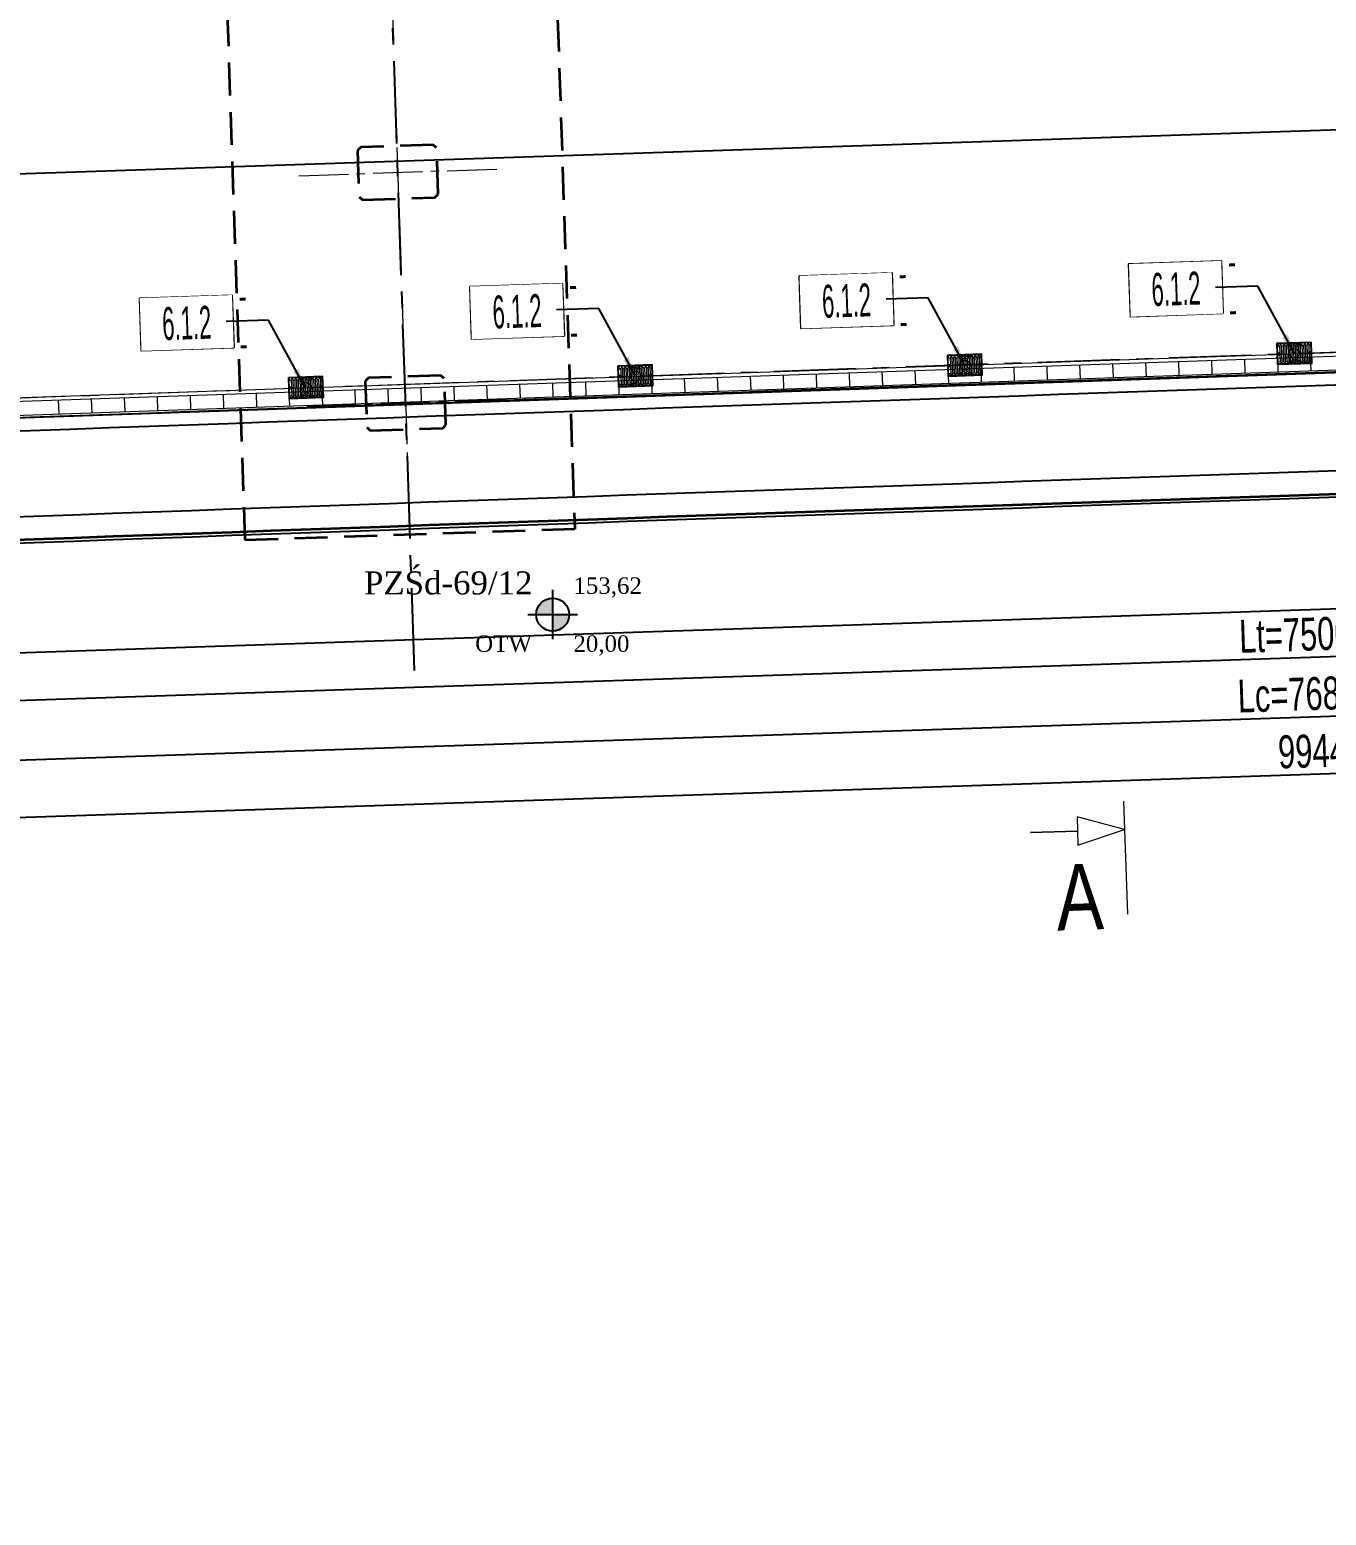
# Model space of a CAD drawing. Header units: metres. Extents: x 8395712 to 9795150, y 4166577 to 5794892.
# Drawn here: x 8418153.38 to 8418173.04, y 5772401.31 to 5772423.84 of the extents above; entities that cross this region are included whole.
import ezdxf
from ezdxf.enums import TextEntityAlignment as Align

# ---------------------------------------------------------------- set-up
doc = ezdxf.new("R2010")
doc.units = ezdxf.units.M
doc.set_wipeout_variables(frame=1)
doc.header["$PDMODE"] = 35
doc.header["$PDSIZE"] = 0.002
for name, pattern in [('CENTER', [2, 1.25, -0.25, 0.25, -0.25]), ('CENTER2', [1.125, 0.75, -0.125, 0.125, -0.125]), ('DASHED', [0.75, 0.5, -0.25])]:
    doc.linetypes.add(name, pattern=pattern)
for name, color, linetype in [('00RamTab-T', 2, 'Continuous'), ('00RysOpi-T', 2, 'Continuous'), ('AII_M_bariery', 8, 'Continuous'), ('AII_M_ekrany', 8, 'Continuous'), ('AII_M_krawężnik', 9, 'Continuous'), ('AII_M_opisy do legendy', 2, 'Continuous'), ('AII_M_osie główne', 8, 'CENTER'), ('AII_M_podpory', 1, 'Continuous')]:
    doc.layers.add(name, color=color, linetype=linetype)
for name, color, linetype, lineweight in [('AII_M_geologia', 1, 'Continuous', 25), ('AII_M_konstrukcja 0.35', 2, 'Continuous', 35), ('AII_M_kreskowanie', 8, 'Continuous', 0), ('AII_M_obiekty osie', 7, 'CENTER2', 18), ('AII_M_odwodnienie', 8, 'Continuous', 9), ('AII_M_opisy wymiary', 1, 'Continuous', 25), ('AII_M_wyposazenie', 1, 'Continuous', 25)]:
    doc.layers.add(name, color=color, linetype=linetype, lineweight=lineweight)
doc.styles.add('CDMSTYLE', font='CDMSIMPL.shx', dxfattribs={"width": 0.7, "bigfont": 'CDMBIGPL.shx'})
doc.styles.add('GT_B-SP', font='times.ttf')
doc.linetypes.add('OGRODZENIE2', pattern='A,6.35,-2.54,[132,ltypeshp.shx,S=2.54,R=0,X=-2.54,Y=0],-2.54,25.4', length=36.83)
doc.dimstyles.new('CDM-ME200MM', dxfattribs={"dimscale": 0.2, "dimtxt": 2.5, "dimasz": 1.5, "dimexe": 1.5, "dimexo": 1, "dimgap": 0.5, "dimtad": 1, "dimdec": 0, "dimlfac": 1000, "dimrnd": 1, "dimzin": 9, "dimtxsty": 'CDMSTYLE', "dimblk": 'OBLIQUE', "dimcen": 2.5, "dimdle": 1.5, "dimclrd": 9, "dimclre": 9, "dimadec": 1, "dimazin": 2, "dimtfac": 1, "dimtdec": 0, "dimtix": 1, "dimtmove": 2, "dimatfit": 3, "dimldrblk": 'DOT', "dimfxl": 1, "dimtvp": 1, "dimtolj": 1, "dimtzin": 0, "dimlwd": 25, "dimlwe": 25, "dimarcsym": 0})
doc.dimstyles.new('CDM-ME200MM$7', dxfattribs={"dimscale": 0.2, "dimtxt": 2.5, "dimasz": 1.5, "dimexe": 1.5, "dimexo": 1, "dimgap": 0.5, "dimtad": 1, "dimdec": 0, "dimlfac": 1000, "dimrnd": 1, "dimzin": 9, "dimtxsty": 'CDMSTYLE', "dimblk": 'OBLIQUE', "dimcen": 2.5, "dimdle": 1.5, "dimclrd": 9, "dimclre": 9, "dimadec": 1, "dimazin": 2, "dimtfac": 1, "dimtdec": 0, "dimtix": 1, "dimtmove": 2, "dimatfit": 3, "dimfxl": 1, "dimtvp": 1, "dimtolj": 1, "dimtzin": 0, "dimlwd": 25, "dimlwe": 25, "dimarcsym": 0})

# ---------------------------------------------------------------- blocks, each defined once
blk = doc.blocks.new('_OBLIQUE')
at = {"color": 0, "linetype": 'ByBlock'}
blk.add_line((-0.5, -0.5), (0.5, 0.5), dxfattribs=at)
blk = doc.blocks.new('*D35')
at = {"layer": 'AII_M_opisy wymiary', "color": 9, "linetype": 'ByBlock', "lineweight": 25, "transparency": 16777216}
for p, q in [((8418222.539, 5772418.029), (8418222.677, 5772413.918)), ((8418123.155, 5772414.699), (8418123.293, 5772410.589)), ((8418122.983, 5772410.878), (8418222.967, 5772414.228))]:
    blk.add_line(p, q, dxfattribs=at)
at = {"layer": 'Defpoints', "color": 0, "linetype": 'ByBlock', "lineweight": 25, "transparency": 16777216}
for p in [(8418222.533, 5772418.229), (8418123.149, 5772414.899), (8418222.667, 5772414.218)]:
    blk.add_point(p, dxfattribs=at)
at = {"layer": 'AII_M_opisy wymiary', "color": 9, "linetype": 'ByBlock', "lineweight": 25, "transparency": 16777216, "xscale": 0.3, "yscale": 0.3, "zscale": 0.3}
for p, rotation in [((8418222.667, 5772414.218), 1.918980294524142), ((8418123.283, 5772410.888), 181.9189802945241)]:
    blk.add_blockref('_OBLIQUE', p, dxfattribs=dict(at, rotation=rotation))
at = {"layer": 'AII_M_opisy wymiary', "color": 0, "linetype": 'ByBlock', "lineweight": 40, "transparency": 16777216, "insert": (8418172.963, 5772412.903), "char_height": 0.5, "attachment_point": 5, "rotation": 1.919, "style": 'CDMSTYLE'}
blk.add_mtext('\\A1;99440', dxfattribs=at)
blk = doc.blocks.new('_DOT')
at = {"color": 0, "linetype": 'ByBlock'}
blk.add_line((-0.5, 0), (-1, 0), dxfattribs=at)
at = {"color": 0, "linetype": 'ByBlock', "const_width": 0.5}
blk.add_lwpolyline([(-0.25, 0, 1), (0.25, 0, 1)], format="xyb", close=True, dxfattribs=at)
blk = doc.blocks.new('*U181')
at = {"layer": 'AII_M_odwodnienie', "color": 0, "linetype": 'ByBlock', "lineweight": -2}
for p, q in [((-25, -0.06), (-25, -0.27)), ((-24.5, -0.06), (-24.5, -0.27)), ((-24, -0.06), (-24, -0.27)), ((-23.5, -0.06), (-23.5, -0.27)), ((-23, -0.06), (-23, -0.27)), ((-22.5, -0.06), (-22.5, -0.27)), ((-22, -0.06), (-22, -0.27)), ((-21.5, -0.06), (-21.5, -0.27)), ((-21, -0.06), (-21, -0.27)), ((-20.5, -0.06), (-20.5, -0.27)), ((-20, -0.06), (-20, -0.27)), ((-19.5, -0.06), (-19.5, -0.27)), ((-19, -0.06), (-19, -0.27)), ((-18.5, -0.06), (-18.5, -0.27)), ((-18, -0.06), (-18, -0.27)), ((-17.5, -0.06), (-17.5, -0.27)), ((-17, -0.06), (-17, -0.27)), ((-16.5, -0.06), (-16.5, -0.27)), ((-16, -0.06), (-16, -0.27)), ((-15.5, -0.06), (-15.5, -0.27)), ((-15, -0.06), (-15, -0.27)), ((-14.5, -0.06), (-14.5, -0.27)), ((-14, -0.06), (-14, -0.27)), ((-13.5, -0.06), (-13.5, -0.27)), ((-13, -0.06), (-13, -0.27)), ((-12.5, -0.06), (-12.5, -0.27)), ((-12, -0.06), (-12, -0.27)), ((-11.5, -0.06), (-11.5, -0.27)), ((-11, -0.06), (-11, -0.27)), ((-10.5, -0.06), (-10.5, -0.27)), ((-10, -0.06), (-10, -0.27)), ((-9.5, -0.06), (-9.5, -0.27)), ((-9, -0.06), (-9, -0.27)), ((-8.5, -0.06), (-8.5, -0.27)), ((-8, -0.06), (-8, -0.27)), ((-7.5, -0.06), (-7.5, -0.27)), ((-7, -0.06), (-7, -0.27)), ((-6.5, -0.06), (-6.5, -0.27)), ((-6, -0.06), (-6, -0.27))]:
    blk.add_line(p, q, dxfattribs=at)
for points in [[(-37.138, -0.01), (0, -0.01), (0, -0.06), (-37.138, -0.06)], [(-37.138, -0.32), (0.262, -0.32), (0.262, -0.27), (-37.138, -0.27)]]:
    blk.add_lwpolyline(points, close=True, dxfattribs=at)
blk = doc.blocks.new('WPUST_RZUT')
at = {"layer": 'AII_M_odwodnienie', "color": 0, "lineweight": -2}
for p, q in [((0.262, 0.162), (-0.262, 0.162)), ((-0.262, 0.162), (-0.252, 0.152)), ((-0.262, -0.162), (-0.262, 0.162)), ((0.252, 0.152), (-0.252, 0.152)), ((-0.252, 0.152), (-0.252, 0.123)), ((-0.252, -0.123), (-0.252, 0.123)), ((-0.25, 0.02), (-0.25, 0.02)), ((-0.25, -0.02), (-0.25, 0.02)), ((-0.25, 0.02), (-0.232, 0.017)), ((-0.093, 0.15), (-0.249, 0.15)), ((-0.249, 0.15), (-0.249, 0.117)), ((-0.249, 0.117), (-0.226, 0.117)), ((-0.232, 0), (-0.228, 0.007)), ((-0.228, -0.007), (-0.232, 0)), ((-0.22, 0.007), (-0.228, 0.007)), ((-0.221, 0.114), (-0.221, 0.023)), ((-0.216, 0), (-0.22, 0.007)), ((-0.216, 0), (-0.22, -0.007)), ((-0.195, 0.13), (-0.195, -0.13)), ((-0.195, 0.117), (-0.174, 0.117)), ((-0.169, 0.114), (-0.169, -0.114)), ((-0.143, 0.13), (-0.143, -0.13)), ((-0.143, 0.117), (-0.122, 0.117)), ((-0.118, 0.114), (-0.118, -0.114)), ((-0.093, 0.15), (-0.094, 0.143)), ((-0.093, 0.142), (-0.094, 0.143)), ((-0.06, 0.123), (-0.093, 0.15)), ((-0.091, 0.127), (-0.091, -0.127)), ((-0.091, 0.114), (-0.068, 0.104)), ((-0.066, 0.144), (-0.066, 0.131)), ((-0.041, 0.144), (-0.066, 0.144)), ((-0.066, 0.1), (-0.066, -0.1)), ((-0.057, 0.109), (-0.06, 0.123)), ((0.056, 0.123), (-0.06, 0.123)), ((-0.039, 0.144), (-0.041, 0.144)), ((-0.039, 0.144), (-0.039, 0.123)), ((-0.039, 0.108), (-0.039, -0.107)), ((-0.018, 0.098), (-0.039, 0.098)), ((-0.014, 0.144), (-0.014, 0.126)), ((0.011, 0.144), (-0.014, 0.144)), ((-0.014, 0.094), (-0.014, -0.094)), ((0.013, 0.144), (0.011, 0.144)), ((0.013, 0.144), (0.013, 0.123)), ((0.013, 0.108), (0.013, -0.107)), ((0.034, 0.098), (0.013, 0.098)), ((0.038, 0.144), (0.038, 0.126)), ((0.063, 0.144), (0.038, 0.144)), ((0.038, 0.094), (0.038, -0.094)), ((0.056, 0.123), (0.054, 0.115)), ((0.089, 0.15), (0.056, 0.123)), ((0.065, 0.144), (0.063, 0.144)), ((0.065, 0.144), (0.065, 0.13)), ((0.065, 0.115), (0.065, -0.115)), ((0.065, 0.105), (0.085, 0.113)), ((0.093, 0.123), (0.089, 0.15)), ((0.249, 0.15), (0.089, 0.15)), ((0.09, 0.11), (0.09, -0.11)), ((0.117, 0.13), (0.117, -0.13)), ((0.117, 0.117), (0.138, 0.117)), ((0.142, 0.114), (0.142, -0.114)), ((0.169, 0.13), (0.169, -0.13)), ((0.169, 0.117), (0.19, 0.117)), ((0.194, 0.114), (0.194, -0.114)), ((0.216, 0), (0.22, 0.007)), ((0.22, -0.007), (0.216, 0)), ((0.228, 0.007), (0.22, 0.007)), ((0.221, 0.13), (0.221, 0.019)), ((0.221, 0.117), (0.249, 0.117)), ((0.224, 0.019), (0.221, 0.019)), ((0.232, 0), (0.228, 0.007)), ((0.232, 0), (0.228, -0.007)), ((0.25, 0.02), (0.232, 0.017)), ((0.249, 0.15), (0.249, 0.117)), ((0.25, 0.02), (0.25, 0.02)), ((0.25, -0.02), (0.25, 0.02)), ((0.252, 0.152), (0.262, 0.162)), ((0.252, -0.152), (0.252, 0.152)), ((0.262, -0.162), (0.262, 0.162)), ((-0.252, -0.152), (-0.262, -0.162)), ((-0.262, -0.162), (0.262, -0.162)), ((-0.252, -0.152), (-0.252, -0.123)), ((-0.252, -0.152), (0.252, -0.152)), ((-0.232, -0.017), (-0.25, -0.02)), ((-0.25, -0.02), (-0.25, -0.02)), ((-0.249, -0.118), (-0.226, -0.118)), ((-0.249, -0.149), (-0.249, -0.118)), ((-0.093, -0.149), (-0.249, -0.149)), ((-0.228, -0.007), (-0.22, -0.007)), ((-0.221, -0.023), (-0.221, -0.114)), ((-0.195, -0.118), (-0.174, -0.118)), ((-0.143, -0.118), (-0.122, -0.118)), ((-0.094, -0.143), (-0.093, -0.142)), ((-0.093, -0.149), (-0.094, -0.143)), ((-0.06, -0.122), (-0.093, -0.149)), ((-0.091, -0.114), (-0.068, -0.104)), ((-0.066, -0.131), (-0.066, -0.143)), ((-0.041, -0.143), (-0.066, -0.143)), ((-0.057, -0.109), (-0.06, -0.122)), ((0.056, -0.122), (-0.06, -0.122)), ((-0.039, -0.143), (-0.041, -0.143)), ((-0.018, -0.097), (-0.039, -0.097)), ((-0.039, -0.122), (-0.039, -0.143)), ((-0.014, -0.126), (-0.014, -0.143)), ((0.011, -0.143), (-0.014, -0.143)), ((0.013, -0.143), (0.011, -0.143)), ((0.034, -0.097), (0.013, -0.097)), ((0.013, -0.122), (0.013, -0.143)), ((0.038, -0.126), (0.038, -0.143)), ((0.063, -0.143), (0.038, -0.143)), ((0.056, -0.122), (0.054, -0.115)), ((0.089, -0.149), (0.056, -0.122)), ((0.065, -0.143), (0.063, -0.143)), ((0.065, -0.105), (0.085, -0.113)), ((0.065, -0.13), (0.065, -0.143)), ((0.093, -0.123), (0.089, -0.149)), ((0.249, -0.149), (0.089, -0.149)), ((0.117, -0.118), (0.138, -0.118)), ((0.169, -0.118), (0.19, -0.118)), ((0.22, -0.007), (0.228, -0.007)), ((0.221, -0.019), (0.224, -0.019)), ((0.221, -0.019), (0.221, -0.13)), ((0.221, -0.118), (0.249, -0.118)), ((0.232, -0.017), (0.25, -0.02)), ((0.249, -0.149), (0.249, -0.118)), ((0.25, -0.02), (0.25, -0.02)), ((0.262, -0.162), (0.252, -0.152))]:
    blk.add_line(p, q, dxfattribs=at)
at = {"layer": 'AII_M_odwodnienie', "color": 0, "lineweight": -2, "flags": 128}
for points in [[(-0.25, 0.02), (-0.236, 0.018), (-0.23, 0.018)], [(-0.222, 0.116), (-0.222, 0.115), (-0.221, 0.114)], [(-0.17, 0.116), (-0.17, 0.115), (-0.169, 0.114)], [(-0.118, 0.116), (-0.118, 0.115), (-0.118, 0.114)], [(-0.091, 0.127), (-0.091, 0.131), (-0.091, 0.136), (-0.091, 0.139), (-0.092, 0.14), (-0.092, 0.142), (-0.093, 0.142)], [(-0.068, 0.104), (-0.067, 0.103), (-0.066, 0.102)], [(-0.066, 0.102), (-0.066, 0.101), (-0.066, 0.1)], [(-0.014, 0.096), (-0.014, 0.095), (-0.014, 0.094)], [(0.038, 0.096), (0.038, 0.095), (0.038, 0.094)], [(0.063, 0.124), (0.059, 0.12), (0.054, 0.115)], [(0.065, 0.115), (0.065, 0.119), (0.065, 0.121), (0.065, 0.122), (0.065, 0.123), (0.064, 0.123), (0.064, 0.124), (0.064, 0.124), (0.064, 0.124), (0.064, 0.124), (0.064, 0.124), (0.063, 0.124)], [(0.093, 0.123), (0.09, 0.116), (0.089, 0.113)], [(0.142, 0.116), (0.142, 0.115), (0.142, 0.114)], [(0.194, 0.116), (0.194, 0.115), (0.194, 0.114)], [(0.25, 0.02), (0.236, 0.018), (0.23, 0.018)], [(-0.23, -0.018), (-0.236, -0.018), (-0.25, -0.02)], [(-0.221, -0.114), (-0.222, -0.115), (-0.222, -0.116)], [(-0.169, -0.114), (-0.17, -0.115), (-0.17, -0.116)], [(-0.118, -0.114), (-0.118, -0.115), (-0.118, -0.116)], [(-0.093, -0.142), (-0.092, -0.142), (-0.092, -0.141), (-0.091, -0.139), (-0.091, -0.137), (-0.091, -0.132), (-0.091, -0.127)], [(-0.066, -0.102), (-0.067, -0.103), (-0.068, -0.104)], [(-0.066, -0.1), (-0.066, -0.101), (-0.066, -0.102)], [(-0.014, -0.094), (-0.014, -0.095), (-0.014, -0.096)], [(0.038, -0.094), (0.038, -0.095), (0.038, -0.096)], [(0.054, -0.115), (0.059, -0.12), (0.063, -0.124)], [(0.063, -0.124), (0.064, -0.124), (0.064, -0.124), (0.064, -0.124), (0.064, -0.124), (0.064, -0.124), (0.065, -0.123), (0.065, -0.121), (0.065, -0.119), (0.065, -0.115)], [(0.089, -0.113), (0.09, -0.116), (0.093, -0.123)], [(0.142, -0.114), (0.142, -0.115), (0.142, -0.116)], [(0.194, -0.114), (0.194, -0.115), (0.194, -0.116)], [(0.23, -0.018), (0.236, -0.018), (0.25, -0.02)]]:
    blk.add_lwpolyline(points, dxfattribs=at)
at = {"layer": 'AII_M_odwodnienie', "color": 0, "lineweight": -2}
for centre, radius in [((-0.224, 0), 0.013), ((-0.224, 0), 0.012), ((0, 0), 0.075), ((0.224, 0), 0.012)]:
    blk.add_circle(centre, radius, dxfattribs=at)
for centre, radius, start, end in [((-0.224, 0), 0.019, 90, 270), ((-0.224, 0), 0.00702, 150, 210), ((-0.224, 0), 0.00702, 90, 150), ((-0.225, 0.023), 0.00394, 274.1326, 0.8038), ((-0.224, 0), 0.00702, 30, 90), ((-0.224, 0), 0.00702, 330, 30), ((-0.067, 0.131), 0.00195, 251.6983, 2.8741), ((-0.05, 0.09), 0.0201, 110.6397, 144.0394), ((-0.017, 0.126), 0.00398, 286.3143, 0.6369), ((0.035, 0.126), 0.00398, 286.3144, 0.6368), ((0.087, 0.11), 0.0041, 47.8922, 114.4444), ((0.086, 0.11), 0.00414, 360, 45.1676), ((0.224, 0), 0.013, 110.2565, 249.7435), ((0.224, 0), 0.00702, 150, 210), ((0.224, 0), 0.00702, 90, 150), ((0.224, 0), 0.013, 249.7478, 110.2522), ((0.224, 0), 0.019, 270, 90), ((0.224, 0), 0.00702, 30, 90), ((0.224, 0), 0.00702, 330, 30), ((-0.224, 0), 0.00702, 210, 270), ((-0.225, -0.023), 0.00396, 359.4753, 85.5883), ((-0.224, 0), 0.00702, 270, 330), ((-0.067, -0.131), 0.002, 358.5452, 105.1753), ((-0.05, -0.091), 0.0194, 215.2928, 250.0282), ((-0.017, -0.126), 0.00378, 357.523, 78.2893), ((0.035, -0.126), 0.00378, 357.523, 78.2894), ((0.087, -0.11), 0.0041, 245.5739, 312.0895), ((0.086, -0.11), 0.00413, 314.8096, 0.0228), ((0.224, 0), 0.00702, 210, 270), ((0.224, 0), 0.00702, 270, 330)]:
    blk.add_arc(centre, radius, start, end, dxfattribs=at)
for centre, major_axis, ratio, start_param, end_param in [((-0.225, 0.114), (0.00356, -0.00189), 0.986478, 1.130171, 2.065083), ((-0.197, -0.37), (0, 0.513), 0.15625, 0, 0.327274), ((-0.197, 0.13), (0, 0.0128), 0.15625, 4.712389, 6.283185), ((-0.173, 0.114), (0.00356, -0.00189), 0.986478, 1.130171, 2.065083), ((-0.145, -0.37), (0, 0.513), 0.15625, 0, 0.327274), ((-0.145, 0.13), (0, 0.0128), 0.15625, 4.712389, 6.283185), ((-0.121, 0.114), (0.00356, -0.00189), 0.986478, 1.130171, 2.065083), ((-0.093, -0.37), (0, 0.513), 0.15625, 0.0189, 0.327274), ((-0.041, -0.283), (0, 0.401), 0.2, 0, 0.204754), ((-0.041, 0.108), (0, 0.01), 0.2, 4.712389, 6.283185), ((-0.017, 0.094), (0.0035, -0.00201), 0.982703, 1.213284, 2.099289), ((0.011, -0.283), (0, 0.401), 0.2, 0, 0.328812), ((0.011, 0.108), (0, 0.01), 0.2, 4.712389, 6.283185), ((0.035, 0.094), (0.0035, -0.00201), 0.982703, 1.213284, 2.099289), ((0.063, -0.283), (0, 0.401), 0.2, 0.11706, 0.328812), ((0.115, -0.37), (0, 0.513), 0.15625, 0, 0.282384), ((0.115, 0.13), (0, 0.0128), 0.15625, 4.712389, 6.283185), ((0.139, 0.114), (0.00356, -0.00189), 0.986478, 1.130171, 2.065083), ((0.167, -0.37), (0, 0.513), 0.15625, 0, 0.327274), ((0.167, 0.13), (0, 0.0128), 0.15625, 4.712389, 6.283185), ((0.191, 0.114), (0.00356, -0.00189), 0.986478, 1.130171, 2.065083), ((0.219, -0.37), (0, 0.513), 0.15625, 0, 0.327274), ((0.219, 0.13), (0, 0.0128), 0.15625, 4.712389, 6.283185), ((-0.225, -0.114), (0.00356, 0.00189), 0.986478, 4.218103, 5.153014), ((-0.197, 0.37), (0, 0.513), 0.15625, 2.814318, 3.141593), ((-0.197, -0.13), (0, 0.0128), 0.15625, 3.141593, 4.712389), ((-0.173, -0.114), (0.00356, 0.00189), 0.986478, 4.218103, 5.153014), ((-0.145, 0.37), (0, 0.513), 0.15625, 2.814318, 3.141593), ((-0.145, -0.13), (0, 0.0128), 0.15625, 3.141593, 4.712389), ((-0.121, -0.114), (0.00356, 0.00189), 0.986478, 4.218103, 5.153014), ((-0.093, 0.37), (0, 0.513), 0.15625, 2.814318, 3.122692), ((-0.041, 0.283), (0, 0.401), 0.2, 2.936839, 3.141593), ((-0.041, -0.107), (0, 0.01), 0.2, 3.141593, 4.712389), ((-0.017, -0.094), (0.0035, 0.00201), 0.982703, 4.183896, 5.069901), ((0.011, 0.283), (0, 0.401), 0.2, 2.812781, 3.141593), ((0.011, -0.107), (0, 0.01), 0.2, 3.141593, 4.712389), ((0.035, -0.094), (0.0035, 0.00201), 0.982703, 4.183896, 5.069901), ((0.063, 0.283), (0, 0.401), 0.2, 2.812781, 3.024533), ((0.115, 0.37), (0, 0.513), 0.15625, 2.859208, 3.141593), ((0.115, -0.13), (0, 0.0128), 0.15625, 3.141593, 4.712389), ((0.139, -0.114), (0.00356, 0.00189), 0.986478, 4.218103, 5.153014), ((0.167, 0.37), (0, 0.513), 0.15625, 2.814318, 3.141593), ((0.167, -0.13), (0, 0.0128), 0.15625, 3.141593, 4.712389), ((0.191, -0.114), (0.00356, 0.00189), 0.986478, 4.218103, 5.153014), ((0.219, 0.37), (0, 0.513), 0.15625, 2.814318, 3.141593), ((0.219, -0.13), (0, 0.0128), 0.15625, 3.141593, 4.712389)]:
    blk.add_ellipse(centre, major_axis=major_axis, ratio=ratio, start_param=start_param, end_param=end_param, dxfattribs=at)
blk = doc.blocks.new('OpiNum01')
at = {"layer": 'AII_M_opisy do legendy', "color": 0, "linetype": 'Continuous'}
blk.add_lwpolyline([(-3.5, -2), (3.5, -2), (3.5, 2), (-3.5, 2)], close=True, dxfattribs=at)
at = {"color": 9, "linetype": 'Continuous', "lineweight": 25, "style": 'CDMSTYLE', "width": 0.7, "flags": 1}
for tag, p in [('NAZWAPOL', (-4.1, -6.8)), ('NAZWAANG', (-4.1, -10.48)), ('SPECYF', (-4.1, -14.15)), ('ID', (-4.1, -17.82)), ('BAZA', (-4.1, -21.5)), ('RYSUNEK', (-4.1, -25.17))]:
    blk.add_attdef(tag, p, '', height=2, dxfattribs=at)
at = {"layer": 'AII_M_opisy do legendy', "linetype": 'Continuous', "lineweight": -2, "style": 'CDMSTYLE', "width": 0.5}
blk.add_attdef('NR', text='', height=2.5, dxfattribs=at).set_placement((0, 0), align=Align.MIDDLE)
at = {"color": 0, "linetype": 'Continuous'}
blk.add_wipeout([(-3.5, -2), (3.5, -2), (3.5, 2), (-3.5, 2)], dxfattribs=at).dxf.layer = 'AII_M_opisy do legendy'
blk = doc.blocks.new('OpiTxt01')
at = {"color": 0, "linetype": 'Continuous', "lineweight": 20, "style": 'CDMSTYLE', "width": 0.7}
blk.add_attdef('TEKST_GORNY', (1, 0.89), '', height=2, dxfattribs=at)
at = {"color": 0, "linetype": 'Continuous', "lineweight": -2, "style": 'CDMSTYLE', "width": 0.7}
blk.add_attdef('TEKST_DOLNY', (1.05, -2.73), '', height=2, dxfattribs=at)
blk = doc.blocks.new('*D192')
at = {"layer": 'AII_M_opisy wymiary', "color": 9, "linetype": 'ByBlock', "lineweight": 25, "transparency": 16777216}
for p, q in [((8418207.537, 5772420.216), (8418207.418, 5772423.776)), ((8418147.162, 5772421.455), (8418207.728, 5772423.486)), ((8418147.57, 5772418.24), (8418147.452, 5772421.765))]:
    blk.add_line(p, q, dxfattribs=at)
at = {"layer": 'Defpoints', "color": 0, "linetype": 'ByBlock', "lineweight": 25, "transparency": 16777216}
for p in [(8418207.428, 5772423.476), (8418207.544, 5772420.016), (8418147.577, 5772418.04)]:
    blk.add_point(p, dxfattribs=at)
at = {"layer": 'AII_M_opisy wymiary', "color": 9, "linetype": 'ByBlock', "lineweight": 25, "transparency": 16777216, "xscale": 0.3, "yscale": 0.3, "zscale": 0.3}
for p, rotation in [((8418207.428, 5772423.476), 1.92062245079579), ((8418147.462, 5772421.465), 181.9206224507958)]:
    blk.add_blockref('_OBLIQUE', p, dxfattribs=dict(at, rotation=rotation))
at = {"layer": 'AII_M_opisy wymiary', "color": 0, "linetype": 'ByBlock', "lineweight": 25, "transparency": 16777216, "insert": (8418177.433, 5772422.821), "char_height": 0.5, "attachment_point": 5, "rotation": 1.9206, "style": 'CDMSTYLE'}
blk.add_mtext('\\A1;12x5000=60000', dxfattribs=at)
blk = doc.blocks.new('*D194')
at = {"layer": 'AII_M_opisy wymiary', "color": 9, "linetype": 'ByBlock', "lineweight": 25, "transparency": 16777216}
for p, q in [((8418210.96, 5772419.615), (8418211.08, 5772416.027)), ((8418145.835, 5772417.484), (8418145.957, 5772413.844)), ((8418211.37, 5772416.337), (8418145.647, 5772414.133))]:
    blk.add_line(p, q, dxfattribs=at)
at = {"layer": 'Defpoints', "color": 0, "linetype": 'ByBlock', "lineweight": 25, "transparency": 16777216}
for p in [(8418210.953, 5772419.815), (8418145.828, 5772417.684), (8418145.947, 5772414.143)]:
    blk.add_point(p, dxfattribs=at)
at = {"layer": 'AII_M_opisy wymiary', "color": 9, "linetype": 'ByBlock', "lineweight": 25, "transparency": 16777216, "xscale": 0.3, "yscale": 0.3, "zscale": 0.3}
for p, rotation in [((8418211.07, 5772416.327), 1.92062245079579), ((8418145.947, 5772414.143), 181.9206224507958)]:
    blk.add_blockref('_OBLIQUE', p, dxfattribs=dict(at, rotation=rotation))
at = {"layer": 'AII_M_opisy wymiary', "color": 0, "linetype": 'ByBlock', "lineweight": 25, "transparency": 16777216, "char_height": 0.5, "attachment_point": 5, "rotation": 1.9206, "style": 'CDMSTYLE'}
for s, insert in [('\\A1;zasięg ścieku przykrawężnikowego', (8418178.494, 5772415.668)), ('\\A1;65160', (8418178.52, 5772414.886))]:
    blk.add_mtext(s, dxfattribs=dict(at, insert=insert))
blk = doc.blocks.new('*D197')
at = {"layer": 'AII_M_opisy wymiary', "color": 9, "linetype": 'ByBlock', "lineweight": 25, "transparency": 16777216}
for p, q in [((8418211.022, 5772417.766), (8418211.134, 5772414.401)), ((8418134.265, 5772415.192), (8418134.378, 5772411.827)), ((8418211.424, 5772414.711), (8418134.068, 5772412.117))]:
    blk.add_line(p, q, dxfattribs=at)
at = {"layer": 'Defpoints', "color": 0, "linetype": 'ByBlock', "lineweight": 25, "transparency": 16777216}
for p in [(8418211.015, 5772417.966), (8418134.258, 5772415.392), (8418134.368, 5772412.127)]:
    blk.add_point(p, dxfattribs=at)
at = {"layer": 'AII_M_opisy wymiary', "color": 9, "linetype": 'ByBlock', "lineweight": 25, "transparency": 16777216, "xscale": 0.3, "yscale": 0.3, "zscale": 0.3}
for p, rotation in [((8418211.124, 5772414.701), 1.92062245079579), ((8418134.368, 5772412.127), 181.9206224507958)]:
    blk.add_blockref('_OBLIQUE', p, dxfattribs=dict(at, rotation=rotation))
at = {"layer": 'AII_M_opisy wymiary', "color": 0, "linetype": 'ByBlock', "lineweight": 25, "transparency": 16777216, "insert": (8418172.734, 5772413.764), "char_height": 0.5, "attachment_point": 5, "rotation": 1.9206, "style": 'CDMSTYLE'}
blk.add_mtext('\\A1;Lc=76800', dxfattribs=at)
blk = doc.blocks.new('*D201')
at = {"layer": 'AII_M_opisy wymiary', "color": 9, "linetype": 'ByBlock', "lineweight": 25, "transparency": 16777216}
for p, q in [((8418210.122, 5772417.741), (8418210.205, 5772415.275)), ((8418210.494, 5772415.585), (8418134.937, 5772413.052)), ((8418135.235, 5772413.119), (8418135.247, 5772412.762))]:
    blk.add_line(p, q, dxfattribs=at)
at = {"layer": 'Defpoints', "color": 0, "linetype": 'ByBlock', "lineweight": 25, "transparency": 16777216}
for p in [(8418210.115, 5772417.94), (8418135.228, 5772413.319, 0), (8418135.237, 5772413.062)]:
    blk.add_point(p, dxfattribs=at)
at = {"layer": 'AII_M_opisy wymiary', "color": 9, "linetype": 'ByBlock', "lineweight": 25, "transparency": 16777216, "xscale": 0.3, "yscale": 0.3, "zscale": 0.3}
for p, rotation in [((8418210.195, 5772415.575), 1.92062245079579), ((8418135.237, 5772413.062), 181.9206224507958)]:
    blk.add_blockref('_OBLIQUE', p, dxfattribs=dict(at, rotation=rotation))
at = {"layer": 'AII_M_opisy wymiary', "color": 0, "linetype": 'ByBlock', "lineweight": 25, "transparency": 16777216, "insert": (8418172.704, 5772414.668), "char_height": 0.5, "attachment_point": 5, "rotation": 1.9206, "style": 'CDMSTYLE'}
blk.add_mtext('\\A1;Lt=75000', dxfattribs=at)
blk = doc.blocks.new('podpora_os2')
at = {"layer": 'AII_M_obiekty osie', "color": 8}
for p, q in [((24, -27.28), (24, -30.28)), ((24, -30.78), (24, -33.78)), ((22.5, -32.28), (25.5, -32.28)), ((24, -34.28), (24, -37.28)), ((22.5, -35.78), (25.5, -35.78))]:
    blk.add_line(p, q, dxfattribs=at)
at = {"layer": 'AII_M_podpory', "linetype": 'DASHED', "lineweight": 35}
for p, q in [((23.45, -31.88), (23.4, -31.93)), ((23.4, -31.93), (23.4, -32.63)), ((24.55, -31.88), (23.45, -31.88)), ((24.6, -31.93), (24.55, -31.88)), ((24.6, -32.63), (24.6, -31.93)), ((23.4, -32.63), (23.45, -32.68)), ((24.55, -32.68), (24.6, -32.63)), ((23.45, -32.68), (24.55, -32.68)), ((23.45, -35.38), (23.4, -35.43)), ((24.55, -35.38), (23.45, -35.38)), ((24.6, -35.43), (24.55, -35.38)), ((23.4, -35.43), (23.4, -36.13)), ((24.6, -36.13), (24.6, -35.43)), ((23.4, -36.13), (23.45, -36.18)), ((23.45, -36.18), (24.55, -36.18)), ((24.55, -36.18), (24.6, -36.13))]:
    blk.add_line(p, q, dxfattribs=at)
at = {"layer": 'AII_M_podpory', "linetype": 'DASHED', "lineweight": 35, "elevation": 0}
blk.add_lwpolyline([(21.5, -23.28), (26.5, -23.28), (26.5, -37.78), (21.5, -37.78)], close=True, dxfattribs=at)
blk = doc.blocks.new('*D437')
at = {"layer": 'AII_M_opisy wymiary', "color": 9, "linetype": 'ByBlock', "lineweight": 25, "transparency": 16777216}
blk.add_arc((8418158.633, 5772431.459), 1.34, 2.0436, 91.9206, dxfattribs=at)
at = {"layer": 'Defpoints', "color": 0, "linetype": 'ByBlock', "lineweight": 25, "transparency": 16777216}
for p in [(8418157.818, 5772455.789), (8418159.263, 5772432.642), (8418160.792, 5772431.537), (8418153.437, 5772431.274), (8418159.215, 5772414.123)]:
    blk.add_point(p, dxfattribs=at)
at = {"layer": 'AII_M_opisy wymiary', "color": 9, "linetype": 'ByBlock', "lineweight": 25, "transparency": 16777216, "xscale": 0.3, "yscale": 0.3, "zscale": 0.3}
for p, rotation in [((8418158.589, 5772432.799), 181.9206224592365), ((8418159.972, 5772431.507), 272.0435600236875)]:
    blk.add_blockref('_OBLIQUE', p, dxfattribs=dict(at, rotation=rotation))
at = {"layer": 'AII_M_opisy wymiary', "color": 0, "linetype": 'ByBlock', "lineweight": 25, "transparency": 16777216, "insert": (8418159.819, 5772432.73), "char_height": 0.5, "attachment_point": 5, "rotation": 316.9821, "style": 'CDMSTYLE'}
blk.add_mtext('\\A1;89,9°', dxfattribs=at)
blk = doc.blocks.new('GTCAD-SP-TYP-05_V02')
at = {"linetype": 'ByBlock', "lineweight": -2}
h = blk.add_hatch(color=0, dxfattribs=at)
h.dxf.hatch_style = 1
h.paths.add_polyline_path([(0.02, -2.45, 0.408249), (2.45, -0.03), (0.02, -0.03)])
h.paths.add_polyline_path([(-2.45, 0.02), (-0.03, 0.02), (-0.03, 2.45, 0.408249)])
at = {"color": 0, "linetype": 'ByBlock', "lineweight": -2}
for p, q in [((0, -3.75), (0, 3.75)), ((-3.75, 0), (3.75, 0))]:
    blk.add_line(p, q, dxfattribs=at)
blk.add_circle((0, 0), 2.5, dxfattribs=at)
at = {"color": 0, "style": 'GT_B-SP'}
for tag, height, p in [('TEST_ID', 3.5, (-3.06, 6.56)), ('DATA_1', 2.5, (-3.15, -3.15))]:
    blk.add_attdef(tag, text='', height=height, dxfattribs=at).set_placement(p, align=Align.TOP_RIGHT)
for tag, p in [('LEVEL', (3.15, 5.65)), ('DATA_2', (3.15, -3.15))]:
    blk.add_attdef(tag, text='', height=2.5, dxfattribs=at).set_placement(p, align=Align.TOP_LEFT)
at = {"color": 0, "style": 'GT_B-SP', "flags": 1}
for tag, p in [('PROJECT_ID', (0, -10.5)), ('EXT_DATA_01', (0, -14)), ('EXT_DATA_02', (0, -17.5)), ('EXT_DATA_03', (0, -21)), ('EXT_DATA_04', (0, -24.5)), ('EXT_DATA_05', (0, -27.71)), ('EXT_DATA_06', (0, -31.21)), ('EXT_DATA_07', (0, -34.71))]:
    blk.add_attdef(tag, p, '', height=2.5, dxfattribs=at)

msp = doc.modelspace()

# ---------------------------------------------------------------- hatches: boundary and pattern name
at = {"layer": 'AII_M_kreskowanie', "linetype": 'ByBlock', "lineweight": 25}
h = msp.add_hatch(dxfattribs=at)
h.set_pattern_fill('GRASS', color=256, scale=0.05)
h.set_pattern_definition([(91.92062, (8417820.252, 5772544.7308), (-0.9276184, 0.8674239), [0.238125, -1.5579262]), (46.92062, (8417820.252, 5772544.7308), (-0.9276184, 0.867424), [0.238125, -1.031875]), (136.92062, (8417820.252, 5772544.7308), (-0.867424, -0.9276184), [0.238125, -1.031875])])
h.paths.add_polyline_path([(8418132.7479, 5772445.4555), (8418123.2492, 5772445.2983, 0.4155548), (8418122.229, 5772446.2823), (8418121.0292, 5772446.2579, 0.0776354), (8418120.7253, 5772446.204), (8418115.0512, 5772444.2587), (8418113.4342, 5772453.7471), (8418117.6281, 5772455.185, -0.0780443), (8418120.8357, 5772455.7559), (8418122.0355, 5772455.7804, -0.4153554)])
h.paths.add_polyline_path([(8418119.2619, 5772404.7433), (8418113.4957, 5772406.3483), (8418116.0202, 5772415.5068), (8418121.8012, 5772413.8976, 0.0770016), (8418122.1053, 5772413.8616), (8418123.3045, 5772413.9047, 0.413512), (8418124.268, 5772414.9376), (8418133.7603, 5772415.322, -0.4153554), (8418123.6456, 5772404.4108), (8418123.6456, 5772404.4108), (8418122.4464, 5772404.3678, -0.0767977)])
h.paths.add_polyline_path([(8418229.6535, 5772419.3189), (8418223.9965, 5772417.3155, -0.0784483), (8418223.6899, 5772417.2585), (8418222.4903, 5772417.2258, -0.414703), (8418221.4634, 5772418.1999), (8418211.5173, 5772417.9207, 0.4140306), (8418222.761, 5772407.2795), (8418223.9606, 5772407.3121, 0.0784483), (8418227.3181, 5772407.9362), (8418232.4895, 5772409.7677)])

# ---------------------------------------------------------------- linework, layer by layer
at = {"layer": '00RamTab-T', "color": 3, "linetype": 'Continuous', "lineweight": 0}
msp.add_lwpolyline([(8418169.97, 5772412.1387), (8418169.9844, 5772411.7104), (8418169.2633, 5772411.9006), (8418169.2705, 5772411.6864), (8418168.5566, 5772411.6625), (8418169.2705, 5772411.6864), (8418169.2777, 5772411.4723), (8418169.9844, 5772411.7104), (8418170.0275, 5772410.4254)], dxfattribs=at)
at = {"layer": 'AII_M_bariery', "linetype": 'OGRODZENIE2', "ltscale": 0.05, "extrusion": (0, 0, -1)}
msp.add_arc((-8418406.7296, 5765435.8582), 6986.5, 87.76446335, 88.39429481, dxfattribs=at)
at = {"layer": 'AII_M_ekrany', "linetype": 'OGRODZENIE2', "ltscale": 0.1, "extrusion": (0, 0, -1)}
msp.add_arc((-8418406.7296, 5765435.8582), 6985.2, 87.76440474, 88.39435342, dxfattribs=at)
at = {"layer": 'AII_M_konstrukcja 0.35', "extrusion": (0, 0, -1)}
msp.add_arc((-8418406.8991, 5765430.3495), 6990.3613, 87.76476148, 88.39424503, dxfattribs=at)
at = {"layer": 'AII_M_krawężnik', "color": 8, "extrusion": (0, 0, -1)}
msp.add_arc((-8418406.7296, 5765435.8582), 6986.7, 87.76447237, 88.39428579, dxfattribs=at)
at = {"layer": 'AII_M_odwodnienie', "linetype": 'CENTER', "extrusion": (0, 0, -1)}
msp.add_arc((-8418403.9188, 5765527.0873), 6895.728, 87.76240878, 88.39222502, dxfattribs=at)
at = {"layer": 'AII_M_opisy wymiary', "color": 1, "linetype": 'ByBlock', "lineweight": 40}
msp.add_circle((8418171.8303, 5772432.124), 22459.4841, dxfattribs=at)
at = {"layer": 'AII_M_osie główne'}
msp.add_lwpolyline([(8418159.2148, 5772414.1232), (8418157.8176, 5772455.7891)], dxfattribs=at)
at = {"layer": 'AII_M_wyposazenie', "extrusion": (0, 0, -1)}
msp.add_lwpolyline([(-8418134.2601, 5772415.3418, 0.0027488), (-8418211.0166, 5772417.9158)], format="xyb", dxfattribs=at)

# ---------------------------------------------------------------- block references
at = {"layer": 'AII_M_geologia', "color": 1, "xscale": 0.1, "yscale": 0.1, "zscale": 0.1}
msp.add_blockref('GTCAD-SP-TYP-05_V02', (8418161.31, 5772414.97), dxfattribs=at).add_auto_attribs({'TEST_ID': 'PZŚd-69/12', 'LEVEL': '153,62', 'DATA_1': 'OTW', 'DATA_2': '20,00'})
at = {"layer": 'AII_M_odwodnienie', "color": 140, "lineweight": 9, "xscale": -1, "rotation": 1.971410817523642}
msp.add_blockref('*U181', (8418147.8137, 5772418.0793), dxfattribs=at)
at = {"layer": 'AII_M_odwodnienie', "color": 140, "rotation": 1.920622450795788}
for p in [(8418172.5607, 5772418.933), (8418162.5665, 5772418.5914), (8418167.5639, 5772418.7541), (8418157.5696, 5772418.4153)]:
    msp.add_blockref('WPUST_RZUT', p, dxfattribs=at)

# ---------------------------------------------------------------- texts
at = {"layer": '00RamTab-T', "color": 3, "linetype": 'Continuous', "lineweight": 0, "style": 'CDMSTYLE', "width": 0.8}
msp.add_text('A', height=1, rotation=1.92062, dxfattribs=at).set_placement((8418169.304, 5772410.687), align=Align.MIDDLE_CENTER)

# ---------------------------------------------------------------- dimensions: what is measured, and where the dimension line sits
at = {"layer": 'AII_M_opisy wymiary', "color": 1, "linetype": 'ByBlock', "lineweight": 40}
dim = msp.add_aligned_dim(p1=(8418123.1487, 5772414.8992), p2=(8418222.5326, 5772418.2291), distance=-4.013, dimstyle='CDM-ME200MM', dxfattribs=at)
dim.commit()
dim.dimension.update_dxf_attribs({"geometry": '*D35', "text_midpoint": (8418172.9633, 5772412.9031)})
at = {"layer": 'AII_M_opisy wymiary', "color": 1, "linetype": 'ByBlock', "lineweight": 25}
for base, p1, p2, text, picture, middle in [((8418134.3679, 5772412.1272), (8418211.0149, 5772417.9657), (8418134.2584, 5772415.392), 'Lc=<>', '*D197', (8418172.7344, 5772413.764)), ((8418135.2371, 5772413.0617), (8418210.1153, 5772417.9405), (8418135.2285, 5772413.3189, 0), 'Lt=<>', '*D201', (8418172.7041, 5772414.6683))]:
    dim = msp.add_linear_dim(base=base, p1=p1, p2=p2, angle=1.92062, text=text, dimstyle='CDM-ME200MM', dxfattribs=at)
    dim.commit()
    dim.dimension.update_dxf_attribs({"geometry": picture, "text_midpoint": middle})

# ---------------------------------------------------------------- next in the draw order: block references
at = {"layer": '00RysOpi-T', "color": 1, "linetype": 'Continuous', "lineweight": 0}
ref = msp.add_blockref('OpiNum01', (8418170.7639, 5772419.9129), dxfattribs=dict(at, xscale=-0.2, yscale=0.2, zscale=0.2, rotation=1.920622288200118))
ref.add_attrib('NR', '6.1.2', dxfattribs={"layer": 'AII_M_opisy do legendy', "linetype": 'Continuous', "lineweight": -2, "height": 0.5, "rotation": 1.92062, "style": 'CDMSTYLE', "width": 0.5}).set_placement((8418170.7639, 5772419.9129), align=Align.MIDDLE)
ref = msp.add_blockref('OpiNum01', (8418165.7671, 5772419.7339), dxfattribs=dict(at, xscale=-0.2, yscale=0.2, zscale=0.2, rotation=1.920622288200118))
ref.add_attrib('NR', '6.1.2', dxfattribs={"layer": 'AII_M_opisy do legendy', "linetype": 'Continuous', "lineweight": -2, "height": 0.5, "rotation": 1.92062, "style": 'CDMSTYLE', "width": 0.5}).set_placement((8418165.7671, 5772419.7339), align=Align.MIDDLE)
ref = msp.add_blockref('OpiNum01', (8418160.7697, 5772419.5713), dxfattribs=dict(at, xscale=-0.2, yscale=0.2, zscale=0.2, rotation=1.920622288200118))
ref.add_attrib('NR', '6.1.2', dxfattribs={"layer": 'AII_M_opisy do legendy', "linetype": 'Continuous', "lineweight": -2, "height": 0.5, "rotation": 1.92062, "style": 'CDMSTYLE', "width": 0.5}).set_placement((8418160.7697, 5772419.5713), align=Align.MIDDLE)
ref = msp.add_blockref('OpiNum01', (8418155.7594, 5772419.3947), dxfattribs=dict(at, xscale=-0.2, yscale=0.2, zscale=0.2, rotation=1.920622288200118))
ref.add_attrib('NR', '6.1.2', dxfattribs={"layer": 'AII_M_opisy do legendy', "linetype": 'Continuous', "lineweight": -2, "height": 0.5, "rotation": 1.92062, "style": 'CDMSTYLE', "width": 0.5}).set_placement((8418155.7594, 5772419.3947), align=Align.MIDDLE)

# ---------------------------------------------------------------- next in the draw order: block references
at = {"color": 1, "linetype": 'ByBlock', "lineweight": 25, "rotation": 1.920622450795584}
msp.add_blockref('podpora_os2', (8418133.8931, 5772453.1366), dxfattribs=at)
at = {"layer": 'Defpoints', "color": 250, "linetype": 'Continuous', "lineweight": 0}
ref = msp.add_blockref('OpiTxt01', (8418167.0064, 5772419.7755), dxfattribs=dict(at, xscale=-0.2, yscale=0.2, zscale=0.2, rotation=1.920622288200118))
ref.add_attrib('TEKST_GORNY', '-', (8418166.5607, 5772419.9395), dxfattribs={"layer": '0', "color": 0, "linetype": 'Continuous', "lineweight": 20, "height": 0.4, "rotation": 1.92062, "style": 'CDMSTYLE', "width": 0.7})
ref.add_attrib('TEKST_DOLNY', '-', (8418166.5752, 5772419.2144), dxfattribs={"layer": '0', "color": 0, "linetype": 'Continuous', "lineweight": -2, "height": 0.4, "rotation": 1.92062, "style": 'CDMSTYLE', "width": 0.7})
ref = msp.add_blockref('OpiTxt01', (8418172.0032, 5772419.9544), dxfattribs=dict(at, xscale=-0.2, yscale=0.2, zscale=0.2, rotation=1.920622288200118))
ref.add_attrib('TEKST_GORNY', '-', (8418171.5575, 5772420.1185), dxfattribs={"layer": '0', "color": 0, "linetype": 'Continuous', "lineweight": 20, "height": 0.4, "rotation": 1.92062, "style": 'CDMSTYLE', "width": 0.7})
ref.add_attrib('TEKST_DOLNY', '-', (8418171.572, 5772419.3934), dxfattribs={"layer": '0', "color": 0, "linetype": 'Continuous', "lineweight": -2, "height": 0.4, "rotation": 1.92062, "style": 'CDMSTYLE', "width": 0.7})
ref = msp.add_blockref('OpiTxt01', (8418162.0091, 5772419.6128), dxfattribs=dict(at, xscale=-0.2, yscale=0.2, zscale=0.2, rotation=1.920622288200118))
ref.add_attrib('TEKST_GORNY', '-', (8418161.5633, 5772419.7769), dxfattribs={"layer": '0', "color": 0, "linetype": 'Continuous', "lineweight": 20, "height": 0.4, "rotation": 1.92062, "style": 'CDMSTYLE', "width": 0.7})
ref.add_attrib('TEKST_DOLNY', '-', (8418161.5778, 5772419.0518), dxfattribs={"layer": '0', "color": 0, "linetype": 'Continuous', "lineweight": -2, "height": 0.4, "rotation": 1.92062, "style": 'CDMSTYLE', "width": 0.7})
ref = msp.add_blockref('OpiTxt01', (8418156.9987, 5772419.4362), dxfattribs=dict(at, xscale=-0.2, yscale=0.2, zscale=0.2, rotation=1.920622288200118))
ref.add_attrib('TEKST_GORNY', '-', (8418156.5529, 5772419.6003), dxfattribs={"layer": '0', "color": 0, "linetype": 'Continuous', "lineweight": 20, "height": 0.4, "rotation": 1.92062, "style": 'CDMSTYLE', "width": 0.7})
ref.add_attrib('TEKST_DOLNY', '-', (8418156.5674, 5772418.8752), dxfattribs={"layer": '0', "color": 0, "linetype": 'Continuous', "lineweight": -2, "height": 0.4, "rotation": 1.92062, "style": 'CDMSTYLE', "width": 0.7})

# ---------------------------------------------------------------- next in the draw order: dimensions: what is measured, and where the dimension line sits
at = {"layer": 'AII_M_opisy wymiary', "color": 1, "linetype": 'ByBlock', "lineweight": 25}
dim = msp.add_angular_dim_2l(base=(8418159.2633, 5772432.6421), line1=((8418160.7924, 5772431.5365), (8418153.4368, 5772431.2741)), line2=((8418159.2148, 5772414.1232), (8418157.8176, 5772455.7891)), dimstyle='CDM-ME200MM', dxfattribs=at)
dim.commit()
dim.dimension.update_dxf_attribs({"geometry": '*D437', "text_midpoint": (8418159.8188, 5772432.7298)})
for base, p1, p2, text, picture, middle in [((8418207.428, 5772423.4763), (8418147.5766, 5772418.0401), (8418207.5441, 5772420.0159), '12x5000=<>', '*D192', (8418177.4332, 5772422.8207)), ((8418145.9467, 5772414.1434), (8418210.9529, 5772419.8147), (8418145.828, 5772417.6843), 'zasięg ścieku przykrawężnikowego\\X<>', '*D194', (8418178.5083, 5772415.2353))]:
    dim = msp.add_linear_dim(base=base, p1=p1, p2=p2, angle=1.92062, text=text, dimstyle='CDM-ME200MM', dxfattribs=at)
    dim.commit()
    dim.dimension.update_dxf_attribs({"geometry": picture, "text_midpoint": middle})

# ---------------------------------------------------------------- next in the draw order: leaders
at = {"layer": '00RysOpi-T', "color": 9, "linetype": 'Continuous', "lineweight": 0}
for points in [[(8418172.5607, 5772418.933), (8418172.0032, 5772419.9544), (8418171.3636, 5772419.933)], [(8418167.5639, 5772418.7541), (8418167.0064, 5772419.7755), (8418166.3668, 5772419.754)], [(8418157.5561, 5772418.4148), (8418156.9987, 5772419.4362), (8418156.359, 5772419.4148)], [(8418162.5665, 5772418.5915), (8418162.0091, 5772419.6128), (8418161.3694, 5772419.5914)]]:
    msp.add_leader(points, dimstyle='CDM-ME200MM$7', dxfattribs=at)

doc.saveas('drawing.dxf')
